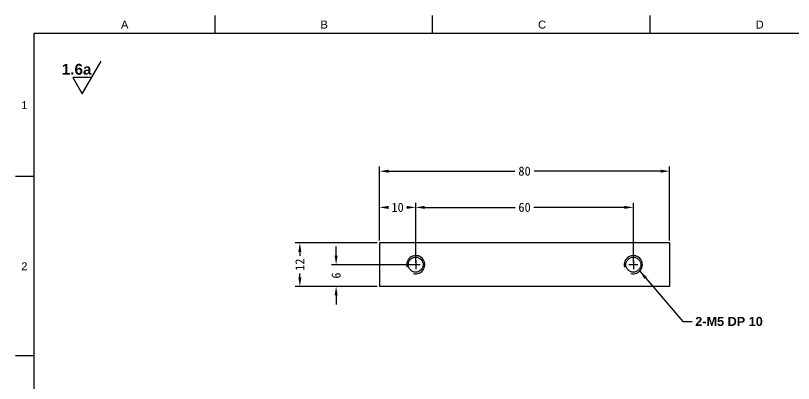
# Model space of a CAD drawing. Header units: millimetres. Extents: x -270 to 146, y -60 to 232.
# Drawn here: x -265 to -50.5, y 130.4 to 232 of the extents above; entities that cross this region are included whole.
import ezdxf
from ezdxf.enums import TextEntityAlignment as Align

# ---------------------------------------------------------------- set-up
doc = ezdxf.new("R2010")
doc.units = ezdxf.units.MM
doc.linetypes.add('CENTER2', pattern=[28.575, 19.05, -3.175, 3.175, -3.175])
doc.layers.get('0').update_dxf_attribs({"lineweight": 25})
for name, color, linetype in [('Default', 7, 'Continuous'), ('MEC-000333184', 7, 'Continuous'), ('Template', 7, 'Continuous')]:
    doc.layers.add(name, color=color, linetype=linetype)
doc.styles.add('textstyle11', font='arialbd.ttf')
doc.styles.add('textstyle73', font='standard')
doc.styles.add('textstyle75', font='standard')
doc.styles.add('textstyle76', font='standard')
doc.styles.add('textstyle77', font='standard')
doc.styles.add('textstyle78', font='standard')
doc.styles.add('textstyle81', font='standard')
doc.styles.add('textstyle82', font='standard')
doc.dimstyles.new('QCADDimStyle', dxfattribs={"dimtxt": 2.5, "dimasz": 2.5, "dimexe": 1.25, "dimexo": 0.625, "dimtad": 1, "dimtoh": 1, "dimdec": 4, "dimzin": 0, "dimdsep": 46, "dimtxsty": 'Standard', "dimcen": 0.09, "dimadec": 0, "dimazin": 0, "dimtfac": 1, "dimtdec": 4, "dimtofl": 0, "dimtmove": 0, "dimatfit": 3, "dimfxl": 1, "dimtolj": 1, "dimtzin": 0, "dimarcsym": 0})

# ---------------------------------------------------------------- blocks, each defined once
blk = doc.blocks.new('SEANNOT_GROUP')
at = {"layer": 'Default', "color": 7, "linetype": 'Continuous'}
for p, q in [((23.38, 270.4), (28.58, 279.4)), ((20.78, 274.9), (23.38, 270.4)), ((25.98, 274.9), (20.78, 274.9))]:
    blk.add_line(p, q, dxfattribs=at)
at = {"layer": 'Default', "color": 7, "linetype": 'Continuous', "style": 'textstyle11'}
blk.add_text('1.6a', height=3, dxfattribs=at).set_placement((17.76, 278.65), align=Align.TOP_LEFT)
blk = doc.blocks.new('SEANNOT_GROUP3')
at = {"layer": 'Default', "color": 7, "linetype": 'CENTER2'}
for p, q in [((116.59, 223.19), (114.09, 223.19)), ((115.34, 224.44), (115.34, 221.94))]:
    blk.add_line(p, q, dxfattribs=at)
blk = doc.blocks.new('SEANNOT_GROUP4')
at = {"layer": 'Default', "color": 7, "linetype": 'CENTER2'}
for p, q in [((176.59, 223.19), (174.09, 223.19)), ((175.34, 224.44), (175.34, 221.94))]:
    blk.add_line(p, q, dxfattribs=at)
blk = doc.blocks.new('SE1')
at = {"layer": 'MEC-000333184', "color": 7, "linetype": 'Continuous'}
for p, q in [((185.34, 229.19), (105.34, 229.19)), ((105.34, 229.19), (105.34, 217.19)), ((185.34, 229.19), (185.34, 217.19)), ((185.34, 217.19), (105.34, 217.19))]:
    blk.add_line(p, q, dxfattribs=at)
for centre in [(115.34, 223.19), (175.34, 223.19)]:
    blk.add_circle(centre, 2.07, dxfattribs=at)
for centre in [(115.34, 223.19), (175.34, 223.19)]:
    blk.add_arc(centre, 2.5, 255, 195, dxfattribs=at)
blk = doc.blocks.new('*D12')
at = {"layer": 'Default', "color": 0, "linetype": 'Continuous', "lineweight": -2}
for p, q in [((104.72, 229.19), (82.14, 229.19)), ((83.39, 226.69), (83.39, 225.67)), ((83.39, 219.69), (83.39, 220.72)), ((104.72, 217.19), (82.14, 217.19))]:
    blk.add_line(p, q, dxfattribs=at)
at = {"layer": 'Default', "color": 0}
for points in [[(83.81, 226.69), (82.97, 226.69), (83.39, 229.19)], [(82.97, 219.69), (83.81, 219.69), (83.39, 217.19)]]:
    blk.add_solid(points, dxfattribs=at)
at = {"layer": 'Defpoints', "color": 0}
for p in [(105.34, 229.19), (83.39, 217.19), (105.34, 217.19)]:
    blk.add_point(p, dxfattribs=at)
at = {"layer": 'Default', "color": 0, "insert": (83.39, 223.19), "char_height": 2.5, "attachment_point": 5, "rotation": 90}
blk.add_mtext('\\A1;12', dxfattribs=at)
blk = doc.blocks.new('*D13')
at = {"layer": 'Default', "color": 0, "linetype": 'Continuous', "lineweight": -2}
for p, q in [((105.34, 229.82), (105.34, 250.26)), ((107.84, 249.01), (142.69, 249.01)), ((182.84, 249.01), (147.99, 249.01)), ((185.34, 229.82), (185.34, 250.26))]:
    blk.add_line(p, q, dxfattribs=at)
at = {"layer": 'Default', "color": 0}
for points in [[(107.84, 249.43), (107.84, 248.59), (105.34, 249.01)], [(182.84, 248.59), (182.84, 249.43), (185.34, 249.01)]]:
    blk.add_solid(points, dxfattribs=at)
at = {"layer": 'Defpoints', "color": 0}
for p in [(105.34, 249.01), (105.34, 229.19), (185.34, 229.19)]:
    blk.add_point(p, dxfattribs=at)
at = {"layer": 'Default', "color": 0, "insert": (145.34, 249.01), "char_height": 2.5, "attachment_point": 5}
blk.add_mtext('\\A1;80', dxfattribs=at)
blk = doc.blocks.new('*D14')
at = {"layer": 'Default', "color": 0, "linetype": 'Continuous', "lineweight": -2}
for p, q in [((105.34, 229.82), (105.34, 240.26)), ((115.34, 223.82), (115.34, 240.26)), ((107.84, 239.01), (107.87, 239.01)), ((112.84, 239.01), (112.81, 239.01))]:
    blk.add_line(p, q, dxfattribs=at)
at = {"layer": 'Default', "color": 0}
for points in [[(107.84, 239.43), (107.84, 238.59), (105.34, 239.01)], [(112.84, 238.59), (112.84, 239.43), (115.34, 239.01)]]:
    blk.add_solid(points, dxfattribs=at)
at = {"layer": 'Defpoints', "color": 0}
for p in [(115.34, 239.01), (105.34, 229.19), (115.34, 223.19)]:
    blk.add_point(p, dxfattribs=at)
at = {"layer": 'Default', "color": 0, "insert": (110.34, 239.01), "char_height": 2.5, "attachment_point": 5}
blk.add_mtext('\\A1;10', dxfattribs=at)
blk = doc.blocks.new('*D15')
at = {"layer": 'Default', "color": 0, "linetype": 'Continuous', "lineweight": -2}
for p, q in [((115.34, 223.82), (115.34, 240.26)), ((175.34, 223.82), (175.34, 240.26)), ((117.84, 239.01), (142.75, 239.01)), ((172.84, 239.01), (147.93, 239.01))]:
    blk.add_line(p, q, dxfattribs=at)
at = {"layer": 'Default', "color": 0}
for points in [[(117.84, 239.43), (117.84, 238.59), (115.34, 239.01)], [(172.84, 238.59), (172.84, 239.43), (175.34, 239.01)]]:
    blk.add_solid(points, dxfattribs=at)
at = {"layer": 'Defpoints', "color": 0}
for p in [(175.34, 239.01), (115.34, 223.19), (175.34, 223.19)]:
    blk.add_point(p, dxfattribs=at)
at = {"layer": 'Default', "color": 0, "insert": (145.34, 239.01), "char_height": 2.5, "attachment_point": 5}
blk.add_mtext('\\A1;60', dxfattribs=at)
blk = doc.blocks.new('*D16')
at = {"layer": 'Default', "color": 0, "linetype": 'Continuous', "lineweight": -2}
for p, q in [((93.39, 225.69), (93.39, 228.19)), ((114.72, 223.19), (92.14, 223.19)), ((104.72, 217.19), (92.14, 217.19)), ((93.39, 214.69), (93.39, 212.19))]:
    blk.add_line(p, q, dxfattribs=at)
at = {"layer": 'Default', "color": 0}
for points in [[(92.97, 225.69), (93.81, 225.69), (93.39, 223.19)], [(93.81, 214.69), (92.97, 214.69), (93.39, 217.19)]]:
    blk.add_solid(points, dxfattribs=at)
at = {"layer": 'Defpoints', "color": 0}
for p in [(93.39, 223.19), (115.34, 223.19), (105.34, 217.19)]:
    blk.add_point(p, dxfattribs=at)
at = {"layer": 'Default', "color": 0, "insert": (93.39, 220.19), "char_height": 2.5, "attachment_point": 5, "rotation": 90}
blk.add_mtext('\\A1;6', dxfattribs=at)
blk = doc.blocks.new('Error Sample1')
at = {"layer": 'Template', "color": 7, "linetype": 'Continuous'}
for p, q in [((60, 287), (60, 292)), ((120, 287), (120, 292)), ((180, 287), (180, 292)), ((10, 287), (10, 10)), ((411, 287), (10, 287)), ((10, 247.5), (5, 247.5)), ((10, 198), (5, 198))]:
    blk.add_line(p, q, dxfattribs=at)
at = {"layer": 'Default'}
for name in ['SEANNOT_GROUP', 'SE1', 'SEANNOT_GROUP3', 'SEANNOT_GROUP4']:
    blk.add_blockref(name, (0, 0), dxfattribs=at)
at = {"layer": 'Default', "color": 7, "insert": (192.40088, 208.76008), "char_height": 2.5, "attachment_point": 1, "style": 'textstyle73'}
blk.add_mtext('{\\pxsm0.9;\\fArial|b1||i0||c0|p34;\\W1.;2-M5 DP 10\\P}', dxfattribs=at)
at = {"layer": 'Template', "color": 7, "char_height": 2.2, "attachment_point": 1}
for s, insert, style in [('{\\pxsm0.9;\\fArial|b0||i0||c0|p34;\\W1.;A\\P}', (34.06522, 290.6), 'textstyle75'), ('{\\pxsm0.9;\\fArial|b0||i0||c0|p34;\\W1.;B\\P}', (89.06522, 290.6), 'textstyle76'), ('{\\pxsm0.9;\\fArial|b0||i0||c0|p34;\\W1.;C\\P}', (149.06522, 290.6), 'textstyle77'), ('{\\pxsm0.9;\\fArial|b0||i0||c0|p34;\\W1.;D\\P}', (209.06522, 290.6), 'textstyle78'), ('{\\pxsm0.9;\\fArial|b0||i0||c0|p34;\\W1.;1\\P}', (6.56522, 268.35), 'textstyle81'), ('{\\pxsm0.9;\\fArial|b0||i0||c0|p34;\\W1.;2\\P}', (6.56522, 223.85), 'textstyle82')]:
    blk.add_mtext(s, dxfattribs=dict(at, insert=insert, style=style))
at = {"layer": 'Default', "color": 7, "linetype": 'Continuous'}
for base, p1, p2, picture, middle in [((105.34104, 249.01157), (185.34104, 229.19491), (105.34104, 229.19491), '*D13', (145.34104, 249.01157)), ((115.34104, 239.01157), (105.34104, 229.19491), (115.34104, 223.19491), '*D14', (110.34104, 239.01157))]:
    dim = blk.add_linear_dim(base=base, p1=p1, p2=p2, dimstyle='QCADDimStyle', override={"dimtxt": 2.5, "dimasz": 2.5, "dimexe": 1.25, "dimexo": 0.625, "dimgap": 0.625, "dimzin": 8, "dimclrd": 0, "dimclre": 0, "dimclrt": 0, "dimazin": 2, "dimtmove": 2, "dimfxl": 1, "dimfxlon": 0}, dxfattribs=at)
    dim.commit()
    dim.dimension.update_dxf_attribs({"geometry": picture, "text_midpoint": middle, "dimtype": 160})
for base, p1, p2, angle, picture, middle, dimtype in [((175.34104, 239.01157), (115.34104, 223.19491), (175.34104, 223.19491), 0, '*D15', (145.34104, 239.01157), 161), ((83.39092, 217.19491), (105.34104, 229.19491), (105.34104, 217.19491), 270, '*D12', (83.39092, 223.19491), 161), ((93.39092, 223.19491), (105.34104, 217.19491), (115.34104, 223.19491), 90, '*D16', (93.39092, 220.19491), 160)]:
    dim = blk.add_linear_dim(base=base, p1=p1, p2=p2, angle=angle, dimstyle='QCADDimStyle', override={"dimtxt": 2.5, "dimasz": 2.5, "dimexe": 1.25, "dimexo": 0.625, "dimgap": 0.625, "dimzin": 8, "dimclrd": 0, "dimclre": 0, "dimclrt": 0, "dimazin": 2, "dimtmove": 2, "dimfxl": 1, "dimfxlon": 0}, dxfattribs=at)
    dim.commit()
    dim.dimension.update_dxf_attribs({"geometry": picture, "text_midpoint": middle, "dimtype": dimtype})
blk.add_leader([(177.10881, 221.42714), (189.02588, 207.48883), (191.52588, 207.48883)], dimstyle='QCADDimStyle', dxfattribs=at)

msp = doc.modelspace()

# ---------------------------------------------------------------- block references
msp.add_blockref('Error Sample1', (-270, -60))

doc.saveas('drawing.dxf')
